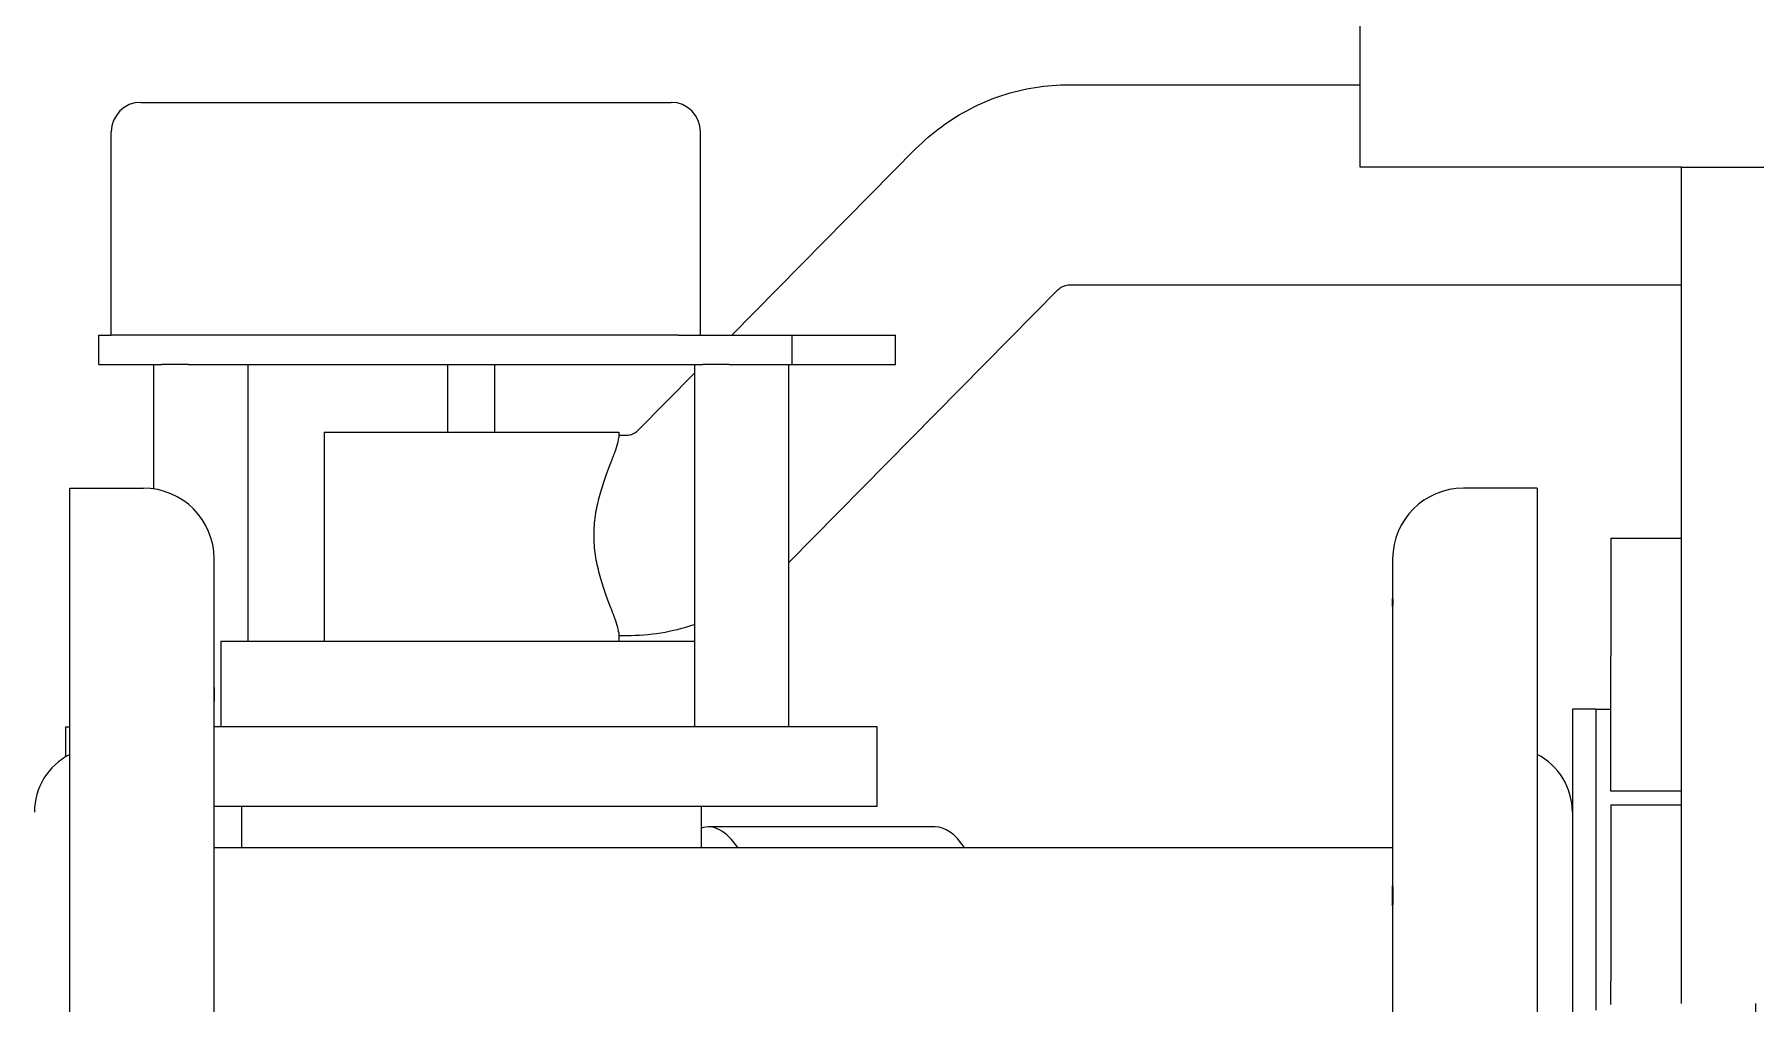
# Model space of a CAD drawing. Header units: millimetres. Extents: x -4172 to 126100, y -2 to 142133.
# Drawn here: x 20175 to 20759, y 14756 to 15085 of the extents above; entities that cross this region are included whole.
import ezdxf

# ---------------------------------------------------------------- set-up
doc = ezdxf.new("R2010")
doc.units = ezdxf.units.MM
doc.header["$LTSCALE"] = 100
doc.layers.add('P_Biomass (BM)', color=150, linetype='Continuous', lineweight=18, true_color=0x007fff)

msp = doc.modelspace()

# ---------------------------------------------------------------- linework, layer by layer
at = {"layer": 'P_Biomass (BM)'}
for p, q in [((20625.29, 15039.84), (20625.29, 15711.84)), ((20526.51, 15067.84), (20625.29, 15067.84)), ((20211.39, 15061.84), (20391.39, 15061.84)), ((20201.39, 14982.84), (20201.39, 15051.84)), ((20401.39, 14982.84), (20401.39, 15051.84)), ((20412.04, 14982.84), (20474.39, 15046.01)), ((20734.29, 15039.84), (20625.29, 15039.84)), ((20734.29, 15039.84), (20814.29, 15039.84)), ((20734.29, 14755.84), (20734.29, 15039.84)), ((20431.4, 14905.65), (20522.79, 14998.24)), ((20526.51, 14999.84), (20734.29, 14999.84)), ((20197.18, 14982.84), (20201.39, 14982.84)), ((20197.18, 14972.84), (20197.18, 14982.84)), ((20393.8, 14982.84), (20201.39, 14982.84)), ((20393.8, 14982.84), (20432.48, 14982.84)), ((20432.48, 14982.84), (20467.55, 14982.84)), ((20432.48, 14972.84), (20432.48, 14982.84)), ((20467.55, 14972.84), (20467.55, 14982.84)), ((20197.18, 14972.84), (20218.52, 14972.84)), ((20215.8, 14930.58), (20215.8, 14972.84)), ((20227.55, 14972.84), (20218.52, 14972.84)), ((20227.55, 14972.84), (20402.11, 14972.84)), ((20247.8, 14878.84), (20247.8, 14972.84)), ((20315.6, 14949.84), (20315.6, 14972.84)), ((20331.6, 14949.84), (20331.6, 14972.84)), ((20399.4, 14849.84), (20399.4, 14972.84)), ((20411.15, 14972.84), (20402.11, 14972.84)), ((20411.15, 14972.84), (20432.48, 14972.84)), ((20431.4, 14849.84), (20431.4, 14972.84)), ((20432.48, 14972.84), (20467.55, 14972.84)), ((20380.06, 14950.44), (20399.4, 14970.03)), ((20273.6, 14949.84), (20373.6, 14949.84)), ((20273.6, 14949.84), (20273.6, 14878.84)), ((20373.6, 14949.84), (20373.6, 14947.88)), ((20373.6, 14948.84), (20376.34, 14948.84)), ((20187.29, 14750.23), (20187.29, 14930.84)), ((20187.29, 14930.84), (20212.29, 14930.84)), ((20685.29, 14930.84), (20660.29, 14930.84)), ((20685.29, 14930.84), (20685.29, 14650.14)), ((20710.29, 14913.91), (20710.29, 14873.91)), ((20710.29, 14913.91), (20734.29, 14913.91)), ((20236.29, 14863.14), (20236.29, 14906.84)), ((20636.29, 14906.84), (20636.29, 14893.34)), ((20636.29, 14890.68), (20636.29, 14893.34)), ((20636.29, 14890.68), (20636.29, 14795.85)), ((20238.6, 14878.84), (20399.4, 14878.84)), ((20238.6, 14878.84), (20238.6, 14849.84)), ((20373.6, 14881.8), (20373.6, 14878.84)), ((20373.6, 14880.84), (20376.34, 14880.84)), ((20710.29, 14827.98), (20710.29, 14873.91)), ((20236.29, 14863.14), (20236.29, 14858.57)), ((20236.29, 14731.95), (20236.29, 14858.57)), ((20697.29, 14855.84), (20697.29, 14650.14)), ((20705.29, 14855.84), (20697.29, 14855.84)), ((20705.29, 14855.84), (20705.29, 14753.6)), ((20705.29, 14855.84), (20705.29, 14753.6)), ((20705.29, 14855.84), (20710.29, 14855.84)), ((20185.9, 14849.84), (20187.29, 14849.84)), ((20185.9, 14839.66), (20185.9, 14849.84)), ((20461.3, 14849.84), (20236.29, 14849.84)), ((20461.3, 14822.84), (20461.3, 14849.84)), ((20734.29, 14827.98), (20710.29, 14827.98)), ((20236.29, 14822.84), (20461.3, 14822.84)), ((20245.6, 14822.84), (20245.6, 14808.84)), ((20401.6, 14822.84), (20401.6, 14808.84)), ((20710.29, 14823.33), (20710.29, 14763.33)), ((20710.29, 14823.33), (20734.29, 14823.33)), ((20481.03, 14815.84), (20404.04, 14815.84)), ((20236.29, 14808.84), (20636.29, 14808.84)), ((20636.29, 14789), (20636.29, 14795.85)), ((20636.29, 14789), (20636.29, 14650.14)), ((20710.29, 14755.52), (20710.29, 14763.33)), ((20759.46, 14755.84), (20759.46, 14713.32))]:
    msp.add_line(p, q, dxfattribs=at)
for centre, radius, start, end in [((20211.39, 15051.84), 10, 90, 180), ((20391.39, 15051.84), 10, 0, 90), ((20212.29, 14906.84), 24, 0, 90), ((20660.29, 14906.84), 24, 90, 180), ((20197.29, 14820.84), 22, 117.03569, 180), ((20675.29, 14820.84), 22, 0, 62.96431)]:
    msp.add_arc(centre, radius, start, end, dxfattribs=at)
for centre, end_param in [((20404.04, 14535.84), 6.337632), ((20481.03, 14535.84), 6.283185)]:
    msp.add_ellipse(centre, major_axis=(0, 280), ratio=0.160422, start_param=6.05911, end_param=end_param, dxfattribs=at)
for points, knots in [([(20474.39, 15046.01), (20477.1, 15048.75), (20480.03, 15051.29), (20486.26, 15055.87), (20489.55, 15057.92), (20496.42, 15061.46), (20500, 15062.97), (20507.35, 15065.38), (20511.12, 15066.3), (20518.76, 15067.53), (20522.64, 15067.84), (20526.51, 15067.84)], [0.7853982, 0.7853982, 0.7853982, 0.7853982, 0.9424778, 0.9424778, 1.0995574, 1.0995574, 1.2566371, 1.2566371, 1.4137167, 1.4137167, 1.5707963, 1.5707963, 1.5707963, 1.5707963]), ([(20522.79, 14998.24), (20523, 14998.45), (20523.22, 14998.64), (20523.69, 14998.99), (20523.93, 14999.14), (20524.43, 14999.39), (20524.68, 14999.5), (20525.19, 14999.67), (20525.45, 14999.73), (20525.98, 14999.82), (20526.24, 14999.84), (20526.51, 14999.84)], [0.7853982, 0.7853982, 0.7853982, 0.7853982, 0.9424778, 0.9424778, 1.0995574, 1.0995574, 1.2566371, 1.2566371, 1.4137167, 1.4137167, 1.5707963, 1.5707963, 1.5707963, 1.5707963]), ([(20376.34, 14948.84), (20376.6, 14948.84), (20376.87, 14948.86), (20377.39, 14948.94), (20377.65, 14949.01), (20378.17, 14949.18), (20378.42, 14949.28), (20378.92, 14949.54), (20379.16, 14949.69), (20379.62, 14950.03), (20379.85, 14950.22), (20380.06, 14950.44)], [1.5707963, 1.5707963, 1.5707963, 1.5707963, 1.727876, 1.727876, 1.8849556, 1.8849556, 2.0420352, 2.0420352, 2.1991149, 2.1991149, 2.3561945, 2.3561945, 2.3561945, 2.3561945]), ([(20365.24, 14914.84), (20365.24, 14917.08), (20365.41, 14919.35), (20366.06, 14923.81), (20366.54, 14925.99), (20368.2, 14932.21), (20369.6, 14935.92), (20371.29, 14940.34), (20371.82, 14941.73), (20372.72, 14944.19), (20373.09, 14945.28), (20373.5, 14946.87), (20373.6, 14947.45), (20373.6, 14947.88)], [0, 0, 0, 0, 0.336295, 0.336295, 0.672591, 0.672591, 1.345182, 1.345182, 1.67737, 1.67737, 2.009558, 2.009558, 2.276606, 2.276606, 2.276606, 2.276606]), ([(20373.6, 14881.8), (20373.6, 14882.23), (20373.5, 14882.81), (20373.09, 14884.4), (20372.72, 14885.48), (20371.82, 14887.95), (20371.29, 14889.34), (20369.6, 14893.75), (20368.2, 14897.47), (20366.54, 14903.69), (20366.06, 14905.87), (20365.41, 14910.32), (20365.24, 14912.6), (20365.24, 14914.84)], [8.419132, 8.419132, 8.419132, 8.419132, 8.68618, 8.68618, 9.018369, 9.018369, 9.350557, 9.350557, 10.023148, 10.023148, 10.359443, 10.359443, 10.695738, 10.695738, 10.695738, 10.695738]), ([(20636.29, 14893.34), (20636.29, 14893.32), (20636.29, 14893.29), (20636.3, 14893.04), (20636.3, 14892.54), (20636.3, 14891.45), (20636.29, 14891.09), (20636.29, 14890.68)], [-2.1774743, -2.1774743, -2.1774743, -2.1774743, -2.1286878, -2.1286878, -1.8246957, -1.8246957, -1.698103, -1.698103, -1.698103, -1.698103]), ([(20376.34, 14880.84), (20380.21, 14880.84), (20384.08, 14881.15), (20391.72, 14882.37), (20395.5, 14883.29), (20399.25, 14884.53), (20399.32, 14884.55), (20399.4, 14884.58)], [1.5707963, 1.5707963, 1.5707963, 1.5707963, 1.727876, 1.727876, 1.8849556, 1.8849556, 1.8881858, 1.8881858, 1.8881858, 1.8881858]), ([(20236.29, 14858.57), (20236.29, 14858.78), (20236.29, 14858.99), (20236.29, 14860.47), (20236.29, 14861.52), (20236.29, 14862.63), (20236.29, 14862.91), (20236.29, 14863.14)], [-2.1774743, -2.1774743, -2.1774743, -2.1774743, -2.1286878, -2.1286878, -1.8246957, -1.8246957, -1.698103, -1.698103, -1.698103, -1.698103]), ([(20636.29, 14795.85), (20636.29, 14795.67), (20636.29, 14795.49), (20636.3, 14794.1), (20636.3, 14792.68), (20636.3, 14790.41), (20636.29, 14789.72), (20636.29, 14789)], [-2.1774743, -2.1774743, -2.1774743, -2.1774743, -2.1286878, -2.1286878, -1.8246957, -1.8246957, -1.698103, -1.698103, -1.698103, -1.698103])]:
    msp.add_open_spline(points, degree=3, knots=knots, dxfattribs=at)

doc.saveas('drawing.dxf')
